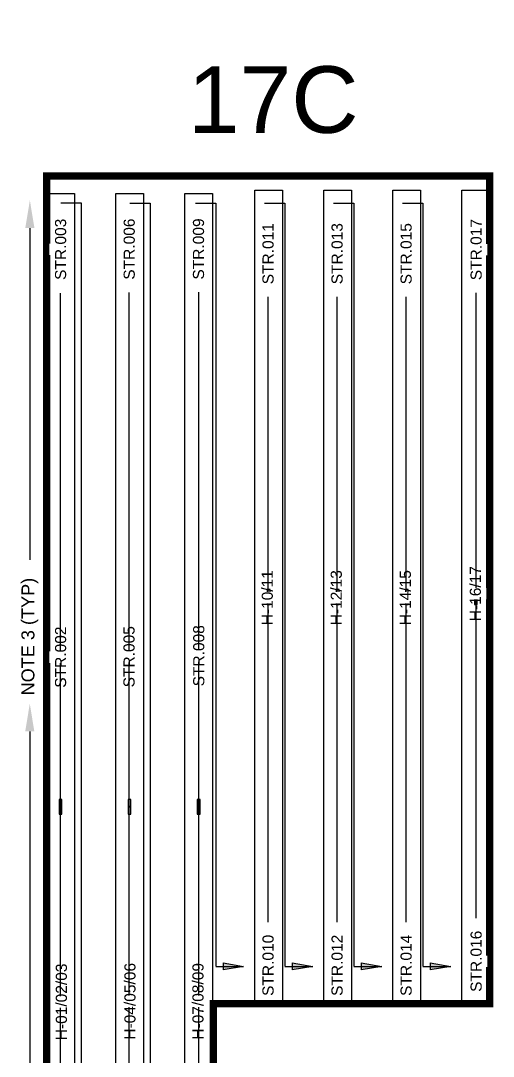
# Model space of a CAD drawing. Header units: inches. Extents: x -4 to 3761, y -12 to 63679.
# Drawn here: x 206.4 to 334.1, y 175.7 to 455.5 of the extents above; entities that cross this region are included whole.
import ezdxf
from ezdxf import colors
from ezdxf.entities.mleader import LeaderData, LeaderLine
from ezdxf.math import Vec2, Vec3

# ---------------------------------------------------------------- set-up
doc = ezdxf.new("R2010")
doc.units = ezdxf.units.IN
doc.header["$MEASUREMENT"] = 0
for name, color, linetype in [('E-TEXT', 7, 'Continuous'), ('G-ANNO-TEXT', 1, 'Continuous'), ('JINKO', 210, 'Continuous'), ('PV-LBD ARCHETYPES', 7, 'Continuous'), ('PVcase PV Modules (optimised)', 142, 'Continuous')]:
    doc.layers.add(name, color=color, linetype=linetype)
doc.styles.add('NEI-A', font='arial.ttf')

# ---------------------------------------------------------------- blocks, each defined once
blk = doc.blocks.new('1P58@52DEG F TR ID3 PVBlock')
at = {"layer": 'PVcase PV Modules (optimised)', "color": 0}
for points in [[(0, 0, 0), (0, -219.818, 0), (-7.461, -219.818, 0), (-7.461, 0, 0)], [(-4.10355, -111.909, 0), (-3.35745, -111.909, 0), (-3.35745, -107.909, 0), (-4.10355, -107.909, 0)]]:
    blk.add_polyline3d(points, close=True, dxfattribs=at)
blk.add_polyline3d([(-3.543975, -110.095525, 0), (-3.543975, -109.722475, 0), (-3.7305, -109.909, 0), (-3.917025, -109.722475, 0), (-3.917025, -110.095525, 0)], dxfattribs=at)
blk = doc.blocks.new('1P87@52DEG F TR ID3 PVBlock')
at = {"layer": 'PVcase PV Modules (optimised)', "color": 0}
for points in [[(0, 0, 0), (0, -327.727, 0), (-7.461, -327.727, 0), (-7.461, 0, 0)], [(-4.10355, -167.724, 0), (-3.35745, -167.724, 0), (-3.35745, -163.724, 0), (-4.10355, -163.724, 0)]]:
    blk.add_polyline3d(points, close=True, dxfattribs=at)
blk.add_polyline3d([(-3.543975, -165.910525, 0), (-3.543975, -165.537475, 0), (-3.7305, -165.724, 0), (-3.917025, -165.537475, 0), (-3.917025, -165.910525, 0)], dxfattribs=at)
blk = doc.blocks.new('_ClosedBlank')
at = {"color": 0, "linetype": 'ByBlock', "lineweight": -2}
for p, q in [((-1, 0.167), (0, 0)), ((-1, 0.167), (-1, -0.167)), ((0, 0), (-1, -0.167))]:
    blk.add_line(p, q, dxfattribs=at)
blk = doc.blocks.new('AR')
h = blk.add_hatch(color=256)
h.dxf.hatch_style = 1
h.paths.add_polyline_path([(0, 0.03), (0, -0.03), (0.18, 0)])
at = {"xscale": 0.1800047113158301, "yscale": 0.1800047113158301, "zscale": 0.1800047113158301}
blk.add_blockref('_ClosedBlank', (0.18, 0), dxfattribs=at)

msp = doc.modelspace()

# ---------------------------------------------------------------- linework, layer by layer
at = {"const_width": 2, "elevation": -0.13}
msp.add_lwpolyline([(213.41, 80.27), (258.46, 80.27), (258.46, 189.9), (333.07, 189.9), (333.07, 413.55), (213.41, 413.55)], close=True, dxfattribs=at)
at = {"layer": 'E-TEXT'}
for p, q in [((217.19, 406.28, -0.13), (222.69, 406.28, -0.13)), ((222.69, 406.28, -0.13), (222.69, 91.12, -0.13)), ((235.85, 406.19, -0.13), (241.35, 406.19, -0.13)), ((241.35, 406.19, -0.13), (241.35, 90.83, -0.13)), ((253.57, 406.26, -0.13), (259.07, 406.26, -0.13)), ((259.07, 406.26, -0.13), (259.07, 200.02, -0.13)), ((272.22, 406.26, -0.13), (277.72, 406.26, -0.13)), ((277.72, 406.26, -0.13), (277.72, 200.02, -0.13)), ((290.87, 406.26, -0.13), (296.37, 406.26, -0.13)), ((296.37, 406.26, -0.13), (296.37, 200.02, -0.13)), ((309.52, 406.26, -0.13), (315.02, 406.26, -0.13)), ((315.02, 406.26, -0.13), (315.02, 200.02, -0.13)), ((217.18, 102.46, -0.13), (217.18, 381.94, -0.13)), ((235.67, 102.71, -0.13), (235.67, 382.05, -0.13)), ((254.51, 102.83, -0.13), (254.51, 382.18, -0.13)), ((273.23, 211.91, -0.13), (273.23, 380.93, -0.13)), ((291.88, 211.91, -0.13), (291.88, 380.93, -0.13)), ((310.53, 211.91, -0.13), (310.53, 380.93, -0.13)), ((329.45, 213, -0.13), (329.45, 382.02, -0.13)), ((259.07, 199.98, -0.13), (266.62, 199.98, -0.13)), ((277.72, 199.98, -0.13), (285.28, 199.98, -0.13)), ((296.37, 199.98, -0.13), (303.93, 199.98, -0.13)), ((315.02, 199.98, -0.13), (322.58, 199.98, -0.13))]:
    msp.add_line(p, q, dxfattribs=at)

# ---------------------------------------------------------------- block references
at = {"layer": 'E-TEXT', "xscale": 30.78777906583937, "yscale": 30.78777906583937, "zscale": 30.78777906583937}
for p in [(261.08, 199.98, -0.13), (279.73, 199.98, -0.13), (298.39, 199.98, -0.13), (317.04, 199.98, -0.13)]:
    msp.add_blockref('AR', p, dxfattribs=at)
at = {"layer": 'JINKO'}
for name, p in [('1P87@52DEG F TR ID3 PVBlock', (220.89, 408.85, -0.13)), ('1P87@52DEG F TR ID3 PVBlock', (239.54, 408.85, -0.13)), ('1P87@52DEG F TR ID3 PVBlock', (258.19, 408.85, -0.13)), ('1P58@52DEG F TR ID3 PVBlock', (277.11, 409.72, -0.13)), ('1P58@52DEG F TR ID3 PVBlock', (295.76, 409.72, -0.13)), ('1P58@52DEG F TR ID3 PVBlock', (314.42, 409.72, -0.13)), ('1P58@52DEG F TR ID3 PVBlock', (333.07, 409.72, -0.13))]:
    msp.add_blockref(name, p, dxfattribs=at)

# ---------------------------------------------------------------- texts
at = {"layer": 'PV-LBD ARCHETYPES', "style": 'NEI-A'}
msp.add_text('17C', height=18, dxfattribs=at).set_placement((251.53, 425.22, -0.13))

# ---------------------------------------------------------------- leaders
at = {"layer": 'G-ANNO-TEXT'}
ml = msp.add_multileader_mtext('Standard', dxfattribs=at)
ml.set_content('NOTE 3 (TYP)', color=256, style='NEI-A')
ml.set_leader_properties()
ml.build(insert=Vec2(0, 0))
ml.multileader.update_dxf_attribs({"dogleg_length": 0.0625, "arrow_head_size": 7.5, "scale": 60})
ctx = ml.context
ctx.base_point, ctx.scale, ctx.char_height, ctx.arrow_head_size, ctx.landing_gap_size, ctx.plane_origin, ctx.plane_x_axis, ctx.plane_y_axis = Vec3(208.86, 267.81, -0.13), 60, 3.5, 7.5, 5.4, Vec3(286.99, 198.54, -0.13), Vec3(0, 1), Vec3(-1, 0)
notes = []
notes.append((ctx, [(1, (1, 1, 0), (208.86, 313.59, -0.13), (0, -1), 3.75, [(0, [(208.86, 407.01, -0.13)], 0, [])])]))
ctx.mtext.insert, ctx.mtext.text_direction, ctx.mtext.rotation, ctx.mtext.width, ctx.mtext.flow_direction = Vec3(206.59, 273.21, -0.13), Vec3(0, 1), 1.570796, 1027, 5
ml = msp.add_multileader_mtext('Standard', dxfattribs=at)
ml.set_content('NOTE 2 (TYP)', color=256, style='NEI-A')
ml.set_leader_properties()
ml.build(insert=Vec2(0, 0))
ml.multileader.update_dxf_attribs({"dogleg_length": 0.0625, "arrow_head_size": 7.5, "scale": 60})
ctx = ml.context
ctx.base_point, ctx.scale, ctx.char_height, ctx.arrow_head_size, ctx.landing_gap_size, ctx.plane_origin, ctx.plane_x_axis, ctx.plane_y_axis = Vec3(208.84, 74.97, -0.13), 60, 3.5, 7.5, 5.4, Vec3(286.98, 5.7, -0.13), Vec3(0, 1), Vec3(-1, 0)
notes.append((ctx, [(1, (1, 1, 0), (208.84, 120.75, -0.13), (0, -1), 3.75, [(0, [(208.84, 270.98, -0.13)], 0, [])])]))
ctx.mtext.insert, ctx.mtext.text_direction, ctx.mtext.rotation, ctx.mtext.width, ctx.mtext.flow_direction = Vec3(206.58, 80.37, -0.13), Vec3(0, 1), 1.570796, 55.295, 5
for ctx, leaders in notes:
    for number, flags, end, landing, length, lines in leaders:
        leader = LeaderData()
        leader.index, (leader.has_last_leader_line, leader.has_dogleg_vector, leader.attachment_direction) = number, flags
        leader.last_leader_point, leader.dogleg_vector, leader.dogleg_length = Vec3(end), Vec3(landing), length
        for number, points, colour, breaks in lines:
            line = LeaderLine()
            line.index, line.vertices, line.color, line.breaks = number, Vec3.list(points), colors.encode_raw_color(colour), breaks
            leader.lines.append(line)
        ctx.leaders.append(leader)

# ---------------------------------------------------------------- next in the draw order: texts
at = {"layer": 'G-ANNO-TEXT', "char_height": 3, "attachment_point": 5, "rotation": 90, "style": 'NEI-A', "bg_fill": 3, "box_fill_scale": 1.5, "bg_fill_color": 256, "bg_fill_transparency": 0}
for s, width, insert in [('STR.003', 0.0963, (217.18, 393.76, -0.13)), ('STR.006', 0.0823, (235.72, 393.81, -0.13)), ('STR.009', 0.0823, (254.44, 393.84, -0.13)), ('STR.011', 0.0963, (273.23, 392.57, -0.13)), ('STR.013', 0.0963, (291.88, 392.57, -0.13)), ('STR.015', 0.0963, (310.53, 392.57, -0.13)), ('STR.017', 0.0963, (329.45, 393.67, -0.13)), ('STR.002', 0.0963, (217.18, 283.55, -0.13)), ('STR.005', 0.0963, (235.67, 283.66, -0.13)), ('STR.008', 0.0963, (254.51, 283.92, -0.13)), ('STR.010', 0.0823, (273.23, 200.27, -0.13)), ('STR.012', 0.0823, (291.88, 200.27, -0.13)), ('STR.014', 0.0823, (310.53, 200.27, -0.13)), ('STR.016', 0.0823, (329.45, 201.36, -0.13))]:
    msp.add_mtext_dynamic_manual_height_columns(s, width=width, gutter_width=0.561, heights=[0], dxfattribs=dict(at, insert=insert))
at = {"layer": 'G-ANNO-TEXT', "char_height": 3, "width": 0.0823, "attachment_point": 5, "rotation": 90, "style": 'NEI-A', "bg_fill": 3, "box_fill_scale": 1.5, "bg_fill_color": 256, "bg_fill_transparency": 0}
for s, insert in [('H-16/17', (329.24, 300.71, -0.13)), ('H-10/11', (273.02, 299.61, -0.13)), ('H-12/13', (291.67, 299.61, -0.13)), ('H-14/15', (310.32, 299.61, -0.13)), ('H-01/02/03', (217.39, 190.39, -0.13)), ('H-04/05/06', (235.92, 190.54, -0.13)), ('H-07/08/09', (254.3, 190.54, -0.13))]:
    msp.add_mtext(s, dxfattribs=dict(at, insert=insert))

doc.saveas('drawing.dxf')
